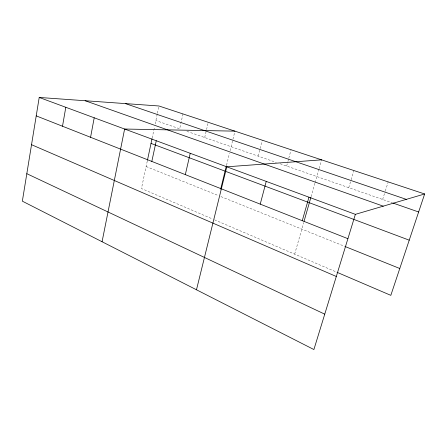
<?xml version="1.0" encoding="UTF-8"?>
<svg xmlns="http://www.w3.org/2000/svg" width="447" height="447" viewBox="0 0 447 447"><rect width="100%" height="100%" fill="white"/><g stroke="black" fill="none" stroke-linecap="round" stroke-linejoin="round"><path stroke-width="0.34" stroke-dasharray="2.23 1.68" d="M147.27 161.082L141.442 188.528L212.604 219.008M152.17 138.028L154.595 126.59M155.17 123.903L157.288 113.929M157.428 113.264L158.97 105.989M182.979 113.94L179.66 128.814L155.88 120.539M204.698 137.531L206.402 130.25M206.559 129.591L208.263 122.316M226.545 165.211L229.467 153.321M230.121 150.678L232.764 139.945M232.932 139.268L234.926 131.144M258.126 156.12L262.244 140.19M286.656 166.049L287.717 162.138M287.896 161.484L288.606 158.875M288.779 158.221L291.086 149.745M294.657 254.159L303.692 222.522M311.067 196.691L314.9 183.264M315.096 182.594L318.918 169.201M319.108 168.53L321.589 159.847M348.761 187.667L350.94 180.426M351.135 179.767L353.907 170.547M382.638 199.457L385.107 191.657M385.314 191.003L388.197 181.901M186.907 131.34L276.28 162.44M280.168 163.798L392.46 202.877M146.119 166.519L218.371 195.568M220.919 196.591L344.732 246.375M214.487 219.818L336.412 272.039"/><path stroke-width="0.67" d="M424.65 193.976L158.97 105.989L39.213 97.457L22.35 201.172L313.895 349.543L355.371 214.353L424.65 193.976L390.823 295.35L337.049 272.312M62.507 126.227L65.804 107.286M90.573 137.285L94.211 117.79M102.061 241.738L124.618 129.032L234.926 131.144M147.415 160.4L152.025 138.699M151.824 161.423L156.26 140.732M185.326 174.621L190.226 153.293M220.65 189.159L226.378 165.876M196.479 289.79L226.785 166.809L321.589 159.847M260.227 204.134L266.244 181.398M302.273 220.701L308.966 197.194M304.072 221.204L310.877 197.367M125.378 103.598L406.295 199.373M393.114 203.1L418.638 211.984M85.153 100.731L383.241 206.156M39.213 97.457L355.371 214.353M151.025 143.409L409.234 240.173M36.218 115.874L347.906 238.681M345.375 246.632L399.78 268.507M31.53 144.699L336.312 276.486M26.82 173.693L324.751 314.163"/></g></svg>
